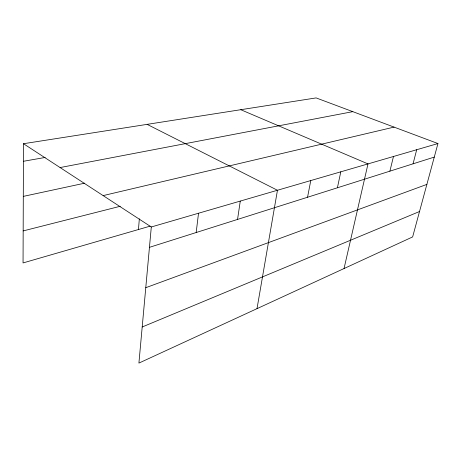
<?xml version="1.0" encoding="UTF-8"?>
<svg xmlns="http://www.w3.org/2000/svg" width="461" height="461" viewBox="0 0 461 461"><rect width="100%" height="100%" fill="white"/><g stroke="black" fill="none" stroke-linecap="round" stroke-linejoin="round"><path stroke-width="0.69" d="M23.488 143.717L151.3 226.979L138.911 363.089L412.641 236.919L437.95 143.544L316.119 97.911L23.488 143.717L23.05 262.937L150.084 226.155M138.461 229.52L139.337 218.848M196.173 232.534L198.53 213.23M237.548 219.424L240.279 201.077M257.007 308.657L277.459 190.26L147.128 124.366M307.545 197.25L310.772 180.562M337.412 187.783L340.8 171.82M344.044 268.538L367.999 163.903L240.763 109.706M389.891 171.158L393.475 156.492M413.056 163.822L416.692 149.733M142.195 326.993L419.527 211.513M145.774 287.699L426.88 184.388M149.45 247.332L434.279 157.097M151.3 226.979L437.95 143.544M23.165 230.915L120.252 206.274M103.137 195.602L394.074 127.109M23.292 196.392L84.697 183.173M60.086 167.556L352.815 111.654M23.425 161.287L45.172 157.455"/></g></svg>
